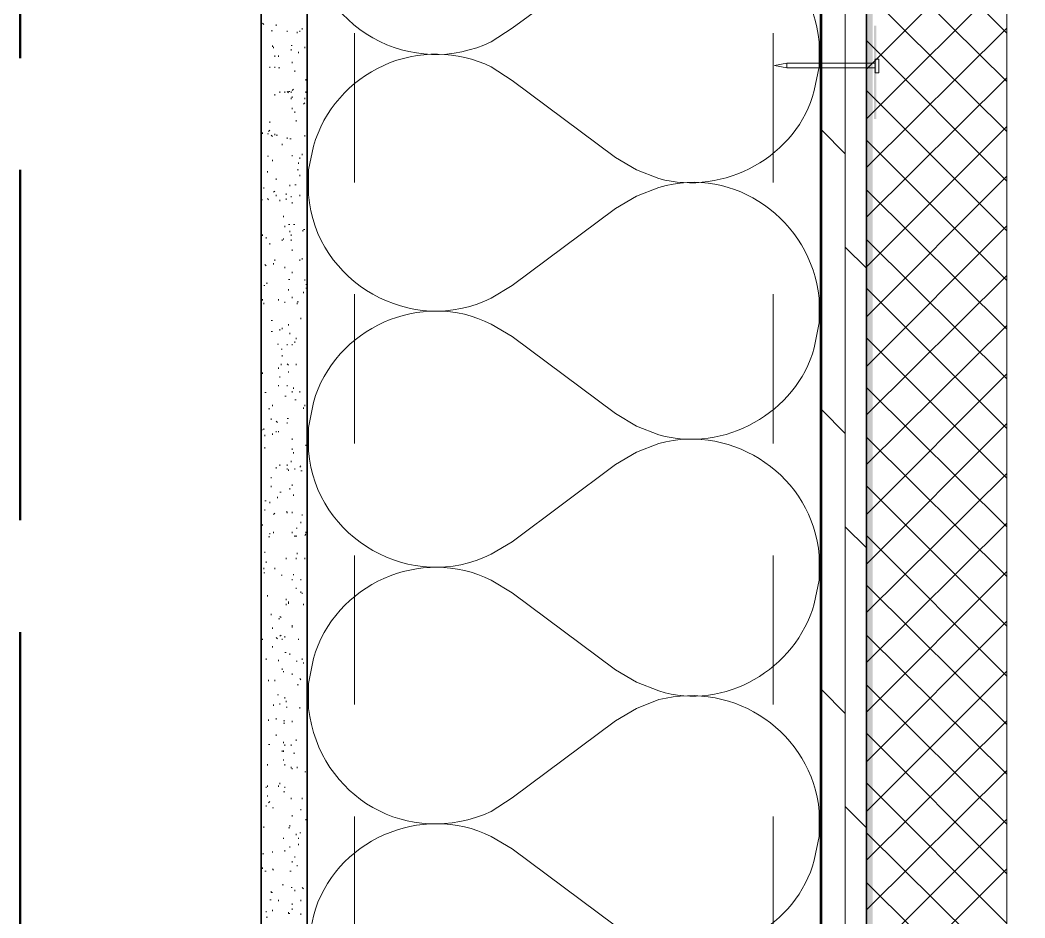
# Model space of a CAD drawing. Header units: inches. Extents: x 5 to 516, y -193 to 129.
# Drawn here: x 339.774 to 340.673, y -44.126 to -43.324 of the extents above; entities that cross this region are included whole.
import ezdxf

# ---------------------------------------------------------------- set-up
doc = ezdxf.new("R2010")
doc.units = ezdxf.units.IN
doc.header["$MEASUREMENT"] = 0
doc.linetypes.add('PDF_IMPORT', pattern=[1, 0.8, -0.2])
doc.layers.add('PDF5_Geometry', color=7, linetype='Continuous')
doc.layers.add('PDF5_Solid Fills', color=7, linetype='Continuous')

msp = doc.modelspace()

# ---------------------------------------------------------------- hatches: boundary and pattern name
at = {"layer": 'PDF5_Solid Fills', "transparency": 33554559}
msp.add_hatch(color=256, dxfattribs=at).paths.add_polyline_path([(340.5365054, -43.3156769), (340.5321397, -43.3156769), (340.5321397, -44.6301215), (340.5365841, -44.625677), (340.536584, -25.9690092), (340.5354729, -25.9690092)])

# ---------------------------------------------------------------- linework, layer by layer
at = {"layer": 'PDF5_Geometry', "lineweight": 35}
for points in [[(340.4899169, -44.6356774), (340.4899169, -25.9690092), (340.531028, -25.9690092), (340.531028, -44.6356774)], [(339.9899169, -44.5945657), (339.9899169, -32.0101203), (340.031028, -32.0101203), (340.031028, -44.5945657)]]:
    msp.add_lwpolyline(points, close=True, dxfattribs=at)
at = {"layer": 'PDF5_Geometry', "lineweight": 15}
for points in [[(340.4910291, -44.6356768), (340.4910291, -25.9690086)], [(340.5121382, -44.6356768), (340.5121382, -25.9690086)], [(340.6565836, -43.3356768), (340.531028, -43.2101212)], [(340.5310275, -43.3678991), (340.6565831, -43.2423435)], [(340.6565836, -43.37901), (340.531028, -43.2545656)], [(340.5310275, -43.4123434), (340.6565831, -43.2867879)], [(340.6565836, -43.4234546), (340.531028, -43.2990102)], [(339.9910298, -43.3267876), (339.9921409, -43.3278987)], [(339.9999187, -43.3334543), (339.9988076, -43.3334543)], [(340.0032521, -43.3290098), (340.0032521, -43.3278987)], [(340.013252, -43.3345654), (340.013252, -43.3334543)], [(340.0221409, -43.3356765), (340.0221409, -43.3345654)], [(340.0243631, -43.3345654), (340.0243631, -43.3334543)], [(340.0265854, -43.3323432), (340.0265854, -43.3312321)], [(340.5310275, -43.4556767), (340.6565831, -43.3312322)], [(340.4843632, -43.3867876), (340.4888076, -43.3656765), (340.4888076, -43.3434543)], [(340.4910291, -43.3390102), (340.489918, -43.336788)], [(340.6565836, -43.467899), (340.531028, -43.3423434)], [(339.9899187, -43.3523432), (339.9899187, -43.3512321)], [(339.9999187, -43.3478987), (339.9999187, -43.3467876)], [(340.0010298, -43.3490098), (340.0010298, -43.3478987)], [(340.0176965, -43.3467876), (340.0165854, -43.3467876)], [(340.0165854, -43.3512321), (340.0165854, -43.3501209)], [(340.023252, -43.3523432), (340.023252, -43.3534543)], [(340.0288076, -43.3490098), (340.0288076, -43.3478987)], [(340.0021409, -43.3567876), (340.0021409, -43.3556765)], [(340.0054743, -43.3567876), (340.0054743, -43.3556765)], [(340.0176965, -43.3612321), (340.0176965, -43.3623431)], [(340.4599193, -43.3623435), (340.5388082, -43.3623435)], [(339.9976965, -43.3667876), (339.9976965, -43.3656765)], [(340.0021409, -43.3656765), (340.0021409, -43.3667876)], [(340.0054743, -43.3667876), (340.0065853, -43.3667876)], [(340.0199187, -43.3690098), (340.0199187, -43.3701209)], [(340.4599193, -43.366788), (340.5388082, -43.366788)], [(340.0299187, -43.3767876), (340.0299187, -43.3778987)], [(340.5310275, -43.5001213), (340.6565831, -43.3756769)], [(340.0065853, -43.3890098), (340.0065853, -43.3878987)], [(340.0110298, -43.3890098), (340.0110298, -43.3878987)], [(340.013252, -43.3878987), (340.0143631, -43.3890098)], [(340.0154743, -43.3878987), (340.0143631, -43.3878987)], [(340.0165854, -43.3890098), (340.0165854, -43.3878987)], [(340.0188076, -43.3856765), (340.0176965, -43.3867876)], [(340.0299187, -43.3890098), (340.0299187, -43.3878987)], [(340.6565836, -43.5123436), (340.531028, -43.386788)], [(340.0021409, -43.3901209), (340.0021409, -43.3912321)], [(340.0165854, -43.3945654), (340.0165854, -43.3934543)], [(340.0176965, -43.3934543), (340.0176965, -43.3923432)], [(340.0288076, -43.3978987), (340.0276965, -43.3990099)], [(340.0288076, -43.3934543), (340.0288076, -43.3945654)], [(340.0176965, -43.4034543), (340.0176965, -43.4023432)], [(340.0199187, -43.4067876), (340.0199187, -43.4056765)], [(339.9976965, -43.4156765), (339.9976965, -43.4145654)], [(340.0210298, -43.4145654), (340.0210298, -43.4134543)], [(339.9910298, -43.4256765), (339.9910298, -43.4245654)], [(339.9976965, -43.4223432), (339.9965854, -43.4234543)], [(340.5121382, -43.4434547), (340.4910271, -43.4223436)], [(340.5310275, -43.5445656), (340.6565831, -43.4190101)], [(339.9988076, -43.4267876), (339.9999187, -43.4278987)], [(340.0021409, -43.4256765), (340.0021409, -43.4267876)], [(340.0043631, -43.4267876), (340.0032521, -43.4267876)], [(340.013252, -43.4301209), (340.013252, -43.4290098)], [(340.0165854, -43.4301209), (340.0154743, -43.4301209)], [(340.0288076, -43.4278987), (340.0288076, -43.4267876)], [(340.6565836, -43.5567879), (340.531028, -43.4312324)], [(340.0088076, -43.4356765), (340.0088076, -43.4345654)], [(339.9954743, -43.4456765), (339.9965854, -43.4456765)], [(339.9999187, -43.4501209), (339.9999187, -43.4490098)], [(340.0176965, -43.4456765), (340.0176965, -43.4445654)], [(340.023252, -43.4523432), (340.023252, -43.4512321)], [(340.0243631, -43.4478987), (340.0243631, -43.4467876)], [(340.0265854, -43.4445654), (340.0265854, -43.4434543)], [(339.9954743, -43.460121), (339.9954743, -43.4590099)], [(340.023252, -43.4578987), (340.0221409, -43.4578987)], [(340.0032521, -43.4667876), (340.0032521, -43.4656765)], [(340.0243631, -43.4634543), (340.0243631, -43.4623432)], [(340.5310275, -43.5890103), (340.6565831, -43.4634547)], [(339.9921409, -43.4745654), (339.9921409, -43.4734543)], [(340.0021409, -43.4767876), (340.0010298, -43.4778987)], [(340.0121409, -43.480121), (340.0121409, -43.4790098)], [(340.0154743, -43.4723432), (340.0154743, -43.4712321)], [(340.0210298, -43.4712321), (340.0199187, -43.4712321)], [(340.1954743, -43.5723432), (340.2143632, -43.5612321), (340.3065854, -43.4923432), (340.3254743, -43.481232), (340.3454743, -43.4734543)], [(340.6565836, -43.6001212), (340.531028, -43.4756767)], [(339.9910298, -43.4845654), (339.9899187, -43.4845654)], [(339.9954743, -43.4834543), (339.9965854, -43.4845654)], [(340.0032521, -43.481232), (340.0032521, -43.480121)], [(340.0065853, -43.4856765), (340.0065853, -43.4845654)], [(340.0121409, -43.4845654), (340.0121409, -43.4834543)], [(340.0165854, -43.4823432), (340.0165854, -43.481232)], [(340.0176965, -43.4878987), (340.0176965, -43.4867876)], [(340.0243631, -43.481232), (340.0243631, -43.480121)], [(340.0099187, -43.4990098), (340.0099187, -43.500121)], [(340.0110298, -43.5078987), (340.0110298, -43.5090098)], [(340.0143631, -43.5067876), (340.0154743, -43.5067876)], [(340.0154743, -43.5134543), (340.0154743, -43.5123432)], [(340.0188076, -43.5067876), (340.0199187, -43.5067876)], [(340.0276965, -43.5123432), (340.0265854, -43.5123432)], [(340.0276965, -43.5112321), (340.0288076, -43.5112321)], [(340.5310275, -43.6334546), (340.6565831, -43.507899)], [(339.9910298, -43.5167876), (339.9910298, -43.5156765)], [(339.9943631, -43.5190098), (339.9943631, -43.5178988)], [(339.9976965, -43.5234543), (339.9976965, -43.5245654)], [(340.0088076, -43.520121), (340.0088076, -43.5212321)], [(340.0099187, -43.520121), (340.0099187, -43.5190098)], [(340.0165854, -43.5167876), (340.0165854, -43.5156765)], [(340.0165854, -43.520121), (340.0165854, -43.5212321)], [(340.6565836, -43.6445658), (340.531028, -43.5201214)], [(340.0176965, -43.530121), (340.0176965, -43.5290098)], [(340.5310275, -43.5456767), (340.5121386, -43.5267878)], [(340.0010298, -43.5423432), (340.0010298, -43.5412321)], [(340.0021409, -43.5390098), (340.0021409, -43.5378988)], [(340.0243631, -43.5390098), (340.0243631, -43.5378988)], [(340.0265854, -43.5378988), (340.0265854, -43.5367876)], [(339.993252, -43.5423432), (339.9943631, -43.5434543)], [(340.0110298, -43.5445654), (340.0110298, -43.5456765)], [(340.0176965, -43.550121), (340.0176965, -43.5490098)], [(339.9943631, -43.5590098), (339.9954743, -43.5590098)], [(340.0154743, -43.5556765), (340.0143631, -43.5556765)], [(340.0288076, -43.5567876), (340.0288076, -43.5556765)], [(340.0310298, -43.560121), (340.0299187, -43.560121)], [(340.5310275, -43.6767879), (340.6565831, -43.5523434)], [(339.993252, -43.5612321), (339.9921409, -43.5612321)], [(340.0143631, -43.5656765), (340.0143631, -43.5645654)], [(340.0276965, -43.5678987), (340.0276965, -43.5667876)], [(340.0299187, -43.5634543), (340.0310298, -43.5634543)], [(340.6565836, -43.6890102), (340.531028, -43.5634546)], [(339.9910298, -43.5745654), (339.9910298, -43.5734543)], [(339.9921409, -43.5778988), (339.9921409, -43.5767876)], [(340.0054743, -43.5745654), (340.0054743, -43.5734543)], [(340.0110298, -43.5756765), (340.0110298, -43.5767876)], [(340.0176965, -43.5723432), (340.0176965, -43.5712321)], [(340.0221409, -43.5756765), (340.023252, -43.5756765)], [(340.0221409, -43.5778988), (340.0221409, -43.5767876)], [(340.4843632, -43.6167876), (340.4888076, -43.5945654), (340.4888076, -43.5723432)], [(340.4910291, -43.5890103), (340.489918, -43.586788)], [(339.9988076, -43.5923432), (339.9999187, -43.5923432)], [(340.0143631, -43.5967876), (340.0143631, -43.5956765)], [(340.0254743, -43.5912321), (340.0254743, -43.590121)], [(340.1954743, -43.5956765), (340.2143632, -43.6067876), (340.3065854, -43.6756765), (340.3254743, -43.6867877), (340.3454743, -43.6945654)], [(339.9999187, -43.6023432), (339.9988076, -43.6023432)], [(340.0065853, -43.6012321), (340.0065853, -43.600121)], [(340.0088076, -43.600121), (340.0088076, -43.5990099)], [(340.0154743, -43.6045654), (340.0154743, -43.6034543)], [(340.5310275, -43.7212325), (340.6565831, -43.596788)], [(340.0054743, -43.6134543), (340.0043631, -43.6134543)], [(340.013252, -43.6145654), (340.013252, -43.6134543)], [(340.0176965, -43.6134543), (340.0176965, -43.6145654)], [(340.0199187, -43.6123432), (340.0199187, -43.6112321)], [(340.0210298, -43.6090099), (340.0210298, -43.6078987)], [(340.6565836, -43.7334545), (340.531028, -43.6078989)], [(340.0088076, -43.6178987), (340.0076965, -43.6178987)], [(340.0076965, -43.6323432), (340.0076965, -43.6312321)], [(340.0088076, -43.6234543), (340.0088076, -43.6245654)], [(340.013252, -43.6312321), (340.0143631, -43.6323432)], [(340.0210298, -43.6323432), (340.0210298, -43.6312321)], [(339.9910298, -43.6390099), (339.9910298, -43.640121)], [(340.0054743, -43.6356765), (340.0054743, -43.6345654)], [(340.0143631, -43.6390099), (340.0143631, -43.6378987)], [(340.5310275, -43.7656768), (340.6565831, -43.6401212)], [(340.0065853, -43.6434543), (340.0065853, -43.6423432)], [(339.9943631, -43.6567876), (339.993252, -43.6567876)], [(340.0054743, -43.6512321), (340.0054743, -43.6501209)], [(340.013252, -43.6501209), (340.013252, -43.6512321)], [(340.0176965, -43.6556765), (340.0176965, -43.6567876)], [(340.0188076, -43.6523432), (340.0188076, -43.6534543)], [(340.0243631, -43.6567876), (340.0243631, -43.6556765)], [(340.6565836, -43.776788), (340.531028, -43.6523436)], [(339.9999187, -43.6678988), (339.9999187, -43.6690098)], [(340.0110298, -43.660121), (340.0121409, -43.660121)], [(340.0210298, -43.6634543), (340.0199187, -43.6634543)], [(340.0288076, -43.6690098), (340.0288076, -43.6678988)], [(340.0365854, -43.6656765), (340.0321409, -43.6878987), (340.0321409, -43.7090098)], [(339.9976965, -43.6712321), (339.9965854, -43.6712321)], [(340.0276965, -43.6712321), (340.0276965, -43.670121)], [(340.5121382, -43.6934547), (340.4910271, -43.6723436)], [(339.9988076, -43.6812321), (339.9988076, -43.680121)], [(340.0032521, -43.6823432), (340.0043631, -43.6834543)], [(340.0143631, -43.680121), (340.013252, -43.680121)], [(340.013252, -43.6845654), (340.013252, -43.6834543)], [(340.5310275, -43.8101214), (340.6565831, -43.6845659)], [(339.9899187, -43.6901209), (339.9910298, -43.6901209)], [(339.9921409, -43.6890099), (339.9921409, -43.6901209)], [(339.993252, -43.6956765), (339.993252, -43.6945654)], [(339.9999187, -43.6945654), (339.9999187, -43.6934543)], [(340.0032521, -43.6923432), (340.0032521, -43.6912321)], [(340.0054743, -43.6923432), (340.0054743, -43.6912321)], [(340.0176965, -43.6978987), (340.0176965, -43.6990099)], [(340.0299187, -43.7045654), (340.0299187, -43.7034543)], [(340.1954743, -43.8012321), (340.2143632, -43.790121), (340.3065854, -43.721232), (340.3254743, -43.710121), (340.3454743, -43.7023432)], [(340.6565836, -43.8212324), (340.531028, -43.6967879)], [(339.993252, -43.7067876), (339.993252, -43.7056765)], [(340.0176965, -43.7078988), (340.0176965, -43.7067876)], [(340.0188076, -43.7112321), (340.0188076, -43.710121)], [(340.0065853, -43.7223432), (340.0065853, -43.721232)], [(340.013252, -43.7223432), (340.013252, -43.721232)], [(340.0165854, -43.7190099), (340.0165854, -43.7178987)], [(340.0310298, -43.7145655), (340.0310298, -43.7156765)], [(340.0032521, -43.7245654), (340.0032521, -43.7234543)], [(340.013252, -43.7256765), (340.013252, -43.7245654)], [(340.0143631, -43.7256765), (340.0143631, -43.7267877)], [(340.0199187, -43.7256765), (340.0199187, -43.7245654)], [(340.0254743, -43.7223432), (340.0243631, -43.7234543)], [(340.0265854, -43.7267877), (340.0254743, -43.7267877)], [(340.5310275, -43.8534547), (340.6565831, -43.7290102)], [(339.9988076, -43.7334543), (339.9988076, -43.7323432)], [(340.0176965, -43.740121), (340.0176965, -43.7390099)], [(339.9988076, -43.7412321), (339.9988076, -43.740121)], [(340.0076965, -43.7456765), (340.0065853, -43.7456765)], [(340.0154743, -43.7434543), (340.0154743, -43.7423432)], [(340.0188076, -43.7490098), (340.0188076, -43.7478988)], [(340.6565836, -43.865677), (340.531028, -43.7401214)], [(339.9899187, -43.750121), (339.9899187, -43.7490098)], [(339.9943631, -43.7534543), (339.993252, -43.7534543)], [(339.9976965, -43.7556765), (339.9976965, -43.7545655)], [(340.0043631, -43.7512321), (340.0043631, -43.750121)], [(339.993252, -43.7623432), (339.993252, -43.7612321)], [(340.0021409, -43.7645654), (340.0010298, -43.7656765)], [(340.013252, -43.7645654), (340.013252, -43.7634543), (340.0121409, -43.7634543)], [(340.0176965, -43.7645654), (340.0176965, -43.7634543)], [(340.0265854, -43.7667877), (340.0265854, -43.7656765)], [(339.9910298, -43.7745654), (339.9910298, -43.7756766)], [(340.0254743, -43.7734543), (340.0254743, -43.7723432)], [(340.5310275, -43.897899), (340.6565831, -43.7734546)], [(339.9976965, -43.7823432), (339.9976965, -43.7834543)], [(340.0010298, -43.7823432), (340.0010298, -43.7812321)], [(340.0176965, -43.7823432), (340.0176965, -43.7812321)], [(340.0199187, -43.7856766), (340.0199187, -43.7845654)], [(340.0210298, -43.7778988), (340.0221409, -43.7778988)], [(340.0210298, -43.7856766), (340.0210298, -43.7845654)], [(340.0299187, -43.7834543), (340.0288076, -43.7845654)], [(340.0299187, -43.7823432), (340.0299187, -43.7812321)], [(340.5310275, -43.7956767), (340.5121386, -43.7767878)], [(340.6565836, -43.9101213), (340.531028, -43.7845658)], [(339.9899187, -43.790121), (339.9899187, -43.7890098)], [(339.9965854, -43.7856766), (339.9976965, -43.7856766)], [(339.993252, -43.800121), (339.993252, -43.7990099)], [(340.0221409, -43.8012321), (340.0221409, -43.800121)], [(340.4843632, -43.8456765), (340.4888076, -43.8245654), (340.4888076, -43.8023432)], [(339.9943631, -43.8090099), (339.9943631, -43.8078987)], [(340.0121409, -43.8056765), (340.0121409, -43.8045654)], [(340.0210298, -43.8056765), (340.0210298, -43.8045654)], [(340.0288076, -43.8045654), (340.0288076, -43.8056765)], [(339.9921409, -43.8145654), (339.9921409, -43.8134544)], [(339.9921409, -43.8178988), (339.993252, -43.8178988)], [(340.0021409, -43.8145654), (340.0021409, -43.8134544)], [(340.0088076, -43.820121), (340.0076965, -43.820121)], [(340.0188076, -43.8190099), (340.0188076, -43.820121)], [(340.5310275, -43.9423437), (340.6565831, -43.8167881)], [(340.0176965, -43.8245654), (340.0176965, -43.8234543)], [(340.0254743, -43.8234543), (340.0254743, -43.8245654)], [(340.1954743, -43.8245654), (340.2143632, -43.8356765), (340.3065854, -43.9045654), (340.3254743, -43.9156765), (340.3454743, -43.9234543)], [(340.6565836, -43.9534546), (340.531028, -43.8290101)], [(339.9954743, -43.8390099), (339.9954743, -43.8378988)], [(340.0210298, -43.8323432), (340.0210298, -43.8312321)], [(340.0254743, -43.8356765), (340.0254743, -43.8345654)], [(340.0265854, -43.8356765), (340.0265854, -43.8367876)], [(340.4910291, -43.8390103), (340.489918, -43.8367881)], [(340.0121409, -43.8423432), (340.0121409, -43.8412321)], [(340.0121409, -43.8467877), (340.0121409, -43.8456765)], [(340.0143631, -43.8456765), (340.0143631, -43.8445654), (340.0143631, -43.8434543)], [(340.0276965, -43.8467877), (340.0276965, -43.8456765)], [(339.9988076, -43.8556766), (339.9988076, -43.8545654)], [(340.0065853, -43.8590099), (340.0054743, -43.8590099)], [(340.0065853, -43.8567876), (340.0076965, -43.8578988)], [(340.0176965, -43.8667876), (340.0176965, -43.8656766), (340.0176965, -43.8645654)], [(340.5310275, -43.986788), (340.6565831, -43.8612324)], [(339.9999187, -43.8678988), (339.9999187, -43.8667876)], [(340.0076965, -43.8734543), (340.0065853, -43.8745654)], [(340.0110298, -43.8745654), (340.0110298, -43.8756765)], [(340.6565836, -43.9978992), (340.531028, -43.8734548)], [(339.9910298, -43.8778988), (339.9910298, -43.8767877)], [(339.9999187, -43.8834543), (339.9999187, -43.8845654)], [(340.0032521, -43.8756765), (340.0043631, -43.8767877)], [(340.0088076, -43.8778988), (340.0088076, -43.8767877)], [(340.023252, -43.8778988), (340.023252, -43.8767877)], [(340.0121409, -43.8890099), (340.0110298, -43.8890099)], [(340.0154743, -43.8912321), (340.0154743, -43.890121)], [(339.9943631, -43.8945654), (339.9943631, -43.8956765)], [(340.0054743, -43.8967877), (340.0054743, -43.8956765)], [(340.0210298, -43.8967877), (340.0221409, -43.8967877)], [(340.0265854, -43.8945654), (340.0265854, -43.8956765)], [(340.0276965, -43.8990099), (340.0276965, -43.8978987)], [(340.0365854, -43.8945654), (340.0321409, -43.9167877), (340.0321409, -43.9390099)], [(340.0088076, -43.9045654), (340.0088076, -43.9034543)], [(340.0099187, -43.9067876), (340.0099187, -43.9056766)], [(340.0176965, -43.9090099), (340.0176965, -43.9078988)], [(340.5310275, -44.0312323), (340.6565831, -43.9056768)], [(339.9899187, -43.9156765), (339.9899187, -43.9167877)], [(339.9965854, -43.9145655), (339.9965854, -43.9134543)], [(340.0021409, -43.9145655), (340.0021409, -43.9134543)], [(340.023252, -43.9178988), (340.0221409, -43.9178988)], [(340.0243631, -43.9123432), (340.0254743, -43.9134543)], [(340.6565836, -44.0423435), (340.531028, -43.9178991)], [(340.0043631, -43.9267877), (340.0054743, -43.9267877)], [(340.5121382, -43.9434547), (340.4910271, -43.9223436)], [(340.0010298, -43.9367877), (340.0010298, -43.9356765)], [(340.0065853, -43.9345654), (340.0065853, -43.9356765)], [(340.0110298, -43.930121), (340.0110298, -43.9290099)], [(340.0121409, -43.9334543), (340.0121409, -43.9323432)], [(340.1954743, -44.0312321), (340.2143632, -44.0190099), (340.3065854, -43.950121), (340.3254743, -43.9390099), (340.3454743, -43.9312321)], [(340.013252, -43.9378988), (340.0121409, -43.9378988)], [(340.0243631, -43.9378988), (340.0243631, -43.9390099)], [(339.9965854, -43.950121), (339.9965854, -43.9490099)], [(340.0032521, -43.9478988), (340.0032521, -43.9490099)], [(340.0099187, -43.950121), (340.0110298, -43.950121)], [(340.0110298, -43.9523433), (340.0099187, -43.9523433)], [(340.0176965, -43.950121), (340.0176965, -43.9512321)], [(340.5310275, -44.0745659), (340.6565831, -43.9501214)], [(340.0032521, -43.9634543), (340.0032521, -43.9623432)], [(340.6565836, -44.0867879), (340.531028, -43.9612323)], [(339.9976965, -43.9712321), (339.9965854, -43.9712321)], [(340.0099187, -43.9690099), (340.0099187, -43.970121)], [(340.0110298, -43.9723432), (340.0110298, -43.9712321)], [(340.0165854, -43.9723432), (340.0165854, -43.9712321)], [(340.0210298, -43.9678987), (340.0210298, -43.9667877)], [(340.0088076, -43.9778988), (340.0088076, -43.9767877)], [(340.0099187, -43.9778988), (340.0099187, -43.9767877)], [(340.0199187, -43.9790099), (340.0188076, -43.9790099)], [(339.9954743, -43.990121), (339.9954743, -43.9890099)], [(340.0099187, -43.9845654), (340.0099187, -43.9856766)], [(340.0110298, -43.990121), (340.0110298, -43.9890099)], [(340.0165854, -43.9923433), (340.0165854, -43.9912321)], [(340.0221409, -43.9923433), (340.0221409, -43.9912321)], [(340.0310298, -43.9890099), (340.0310298, -43.9878988)], [(340.0176965, -43.9923433), (340.0176965, -43.9934543)], [(340.0299187, -43.9956765), (340.0288076, -43.9956765)], [(340.5310275, -44.1190102), (340.6565831, -43.9945658)], [(339.9943631, -44.010121), (339.9943631, -44.0090099)], [(339.9954743, -44.0078988), (339.9954743, -44.0090099)], [(340.0054743, -44.0078988), (340.0054743, -44.0090099)], [(340.0065853, -44.0067877), (340.0065853, -44.0056765)], [(340.0110298, -44.010121), (340.0110298, -44.0090099)], [(340.0310298, -44.0056765), (340.0310298, -44.0067877)], [(340.6565836, -44.1312325), (340.531028, -44.0056769)], [(339.9954743, -44.0167877), (339.9954743, -44.0178988)], [(340.0110298, -44.0134543), (340.0099187, -44.0134543)], [(339.9943631, -44.0267876), (339.9943631, -44.0256766)], [(339.9976965, -44.0223432), (339.9965854, -44.0234543)], [(340.0165854, -44.0190099), (340.0165854, -44.020121)], [(340.0265854, -44.020121), (340.0265854, -44.0190099)], [(340.5310275, -44.0456767), (340.5121386, -44.0267879)], [(339.9999187, -44.0278988), (340.0010298, -44.0278988)], [(340.0176965, -44.0345654), (340.0176965, -44.0356766)], [(340.0254743, -44.0290099), (340.0254743, -44.030121)], [(340.4843632, -44.0745654), (340.4888076, -44.0534544), (340.4888076, -44.0312321)], [(339.9921409, -44.0456765), (339.9921409, -44.0445655)], [(340.0154743, -44.0434543), (340.0154743, -44.0445655)], [(340.0299187, -44.0390099), (340.0299187, -44.0378988)], [(340.5310275, -44.1634545), (340.6565831, -44.037899)], [(340.0154743, -44.0456765), (340.0143631, -44.0456765)], [(340.0210298, -44.0523432), (340.0210298, -44.0512321)], [(340.0254743, -44.050121), (340.0243631, -44.050121)], [(340.1954743, -44.0534544), (340.2143632, -44.0645654), (340.3065854, -44.1334544), (340.3254743, -44.1456766), (340.3454743, -44.1534543)], [(340.6565836, -44.1745658), (340.531028, -44.0501213)], [(340.0099187, -44.0556766), (340.0099187, -44.0545654)], [(340.0154743, -44.0623432), (340.0154743, -44.0634544)], [(340.023252, -44.0545654), (340.023252, -44.0556766)], [(340.023252, -44.0612321), (340.023252, -44.060121)], [(339.9921409, -44.0690099), (339.9910298, -44.0690099)], [(339.9999187, -44.0667876), (339.9999187, -44.0678988)], [(340.0110298, -44.0656766), (340.0110298, -44.0667876)], [(340.0199187, -44.0712321), (340.0199187, -44.0723432)], [(339.9910298, -44.0823432), (339.9910298, -44.0812321)], [(340.0176965, -44.0767877), (340.0176965, -44.0756766)], [(340.0221409, -44.080121), (340.0221409, -44.0790099)], [(339.9943631, -44.0845655), (339.993252, -44.0845655)], [(339.9999187, -44.0823432), (340.0010298, -44.0834543)], [(340.0154743, -44.0845655), (340.0165854, -44.0845655)], [(340.4910291, -44.0890103), (340.489918, -44.0867881)], [(340.5310275, -44.2078992), (340.6565831, -44.0823436)], [(340.0099187, -44.0967877), (340.0088076, -44.0967877)], [(340.0165854, -44.0990099), (340.0176965, -44.0990099)], [(340.0265854, -44.0990099), (340.0276965, -44.100121)], [(340.6565836, -44.2190101), (340.531028, -44.0945657)], [(339.9899187, -44.1023432), (339.9899187, -44.1012321)], [(339.9899187, -44.1090099), (339.9899187, -44.1078988)], [(339.9999187, -44.1034544), (339.9988076, -44.1034544), (339.9988076, -44.1023432)], [(340.0199187, -44.1023432), (340.0199187, -44.1012321)], [(340.0310298, -44.1023432), (340.0310298, -44.1012321)], [(339.9988076, -44.110121), (339.9976965, -44.110121)], [(340.0054743, -44.1112321), (340.0054743, -44.110121)], [(340.0176965, -44.1145654), (340.0176965, -44.1134543)], [(340.0254743, -44.1112321), (340.0254743, -44.110121)], [(339.9943631, -44.120121), (339.9943631, -44.1212321)], [(339.9943631, -44.1256765), (339.9954743, -44.1256765)], [(339.9999187, -44.120121), (339.9999187, -44.1190099)], [(340.0143631, -44.1212321), (340.0143631, -44.1223432), (340.0154743, -44.1223432)], [(340.0176965, -44.1190099), (340.0176965, -44.1178988)], [(340.0254743, -44.1234543), (340.0254743, -44.1223432)]]:
    msp.add_lwpolyline(points, dxfattribs=at)
for points in [[(340.6565836, -44.6356774), (340.6565836, -30.6767868), (340.531028, -30.6767868), (340.531028, -44.6356774)], [(340.4488064, -43.3645656), (340.4599175, -43.3623434), (340.4599175, -43.3667878)], [(340.5388038, -43.3712325), (340.5388038, -43.3590103), (340.5421372, -43.3590103), (340.5421372, -43.3712325)], [(339.9965854, -43.4256765), (339.9954743, -43.4256765)]]:
    msp.add_lwpolyline(points, close=True, dxfattribs=at)
at = {"layer": 'PDF5_Geometry', "linetype": 'PDF_IMPORT', "lineweight": 15, "ltscale": 0.166667}
for points in [[(340.0732502, -44.6356768), (340.0732502, -32.0523425)], [(340.4476942, -44.6356768), (340.4476942, -32.0523425)]]:
    msp.add_lwpolyline(points, dxfattribs=at)
at = {"layer": 'PDF5_Geometry', "linetype": 'PDF_IMPORT', "lineweight": 50, "ltscale": 0.391111}
msp.add_lwpolyline([(341.72214, -42.9856766), (341.72214, -45.4223436), (339.7743609, -45.4223437), (339.7743633, -42.9856767), (341.7221389, -42.9856766)], dxfattribs=at)
at = {"layer": 'PDF5_Geometry', "lineweight": 15}
for points in [[(340.0365854, -43.2078987), (340.0321409, -43.2290098), (340.0321409, -43.251232, 0.52162646), (340.1954743, -43.3434543), (340.2143632, -43.3312321), (340.3065854, -43.2634543), (340.3254743, -43.251232), (340.3454743, -43.2434543)], [(340.0321409, -43.480121), (340.0321409, -43.4578987), (340.0365854, -43.4367876, -0.46332329), (340.1954743, -43.3656765), (340.2143632, -43.3778987), (340.3065854, -43.4467876), (340.3254743, -43.4578987), (340.3454743, -43.4656765)], [(340.0365854, -44.1245655), (340.0321409, -44.1456766), (340.0321409, -44.1678988, 0.52158157), (340.1954743, -44.260121), (340.2143632, -44.2478988), (340.3065854, -44.180121), (340.3254743, -44.1678988), (340.3454743, -44.160121, -0.45786326), (340.4888076, -44.260121), (340.4888076, -44.2823433), (340.4843632, -44.3034544)]]:
    msp.add_lwpolyline(points, format="xyb", dxfattribs=at)
for points in [[(340.4888076, -43.3434543), (340.4812706, -43.272232), (340.414678, -43.2266024), (340.3454743, -43.2434543)], [(340.3454743, -43.4656765), (340.4032891, -43.4814173), (340.469641, -43.4457135), (340.4843632, -43.3867876)], [(340.4888076, -43.5723432), (340.4814558, -43.5031024), (340.4133447, -43.4532321), (340.3454743, -43.4734543)], [(340.0321409, -43.480121), (340.0384928, -43.5585469), (340.1250854, -43.6078987), (340.1954743, -43.5723432)], [(340.1954743, -43.5956765), (340.133252, -43.564158), (340.0551965, -43.5993802), (340.0365854, -43.6656765)], [(340.3454743, -43.6945654), (340.4035113, -43.7109358), (340.4684558, -43.6751395), (340.4843632, -43.6167876)], [(340.4888076, -43.8023432), (340.4831039, -43.7324173), (340.4129002, -43.6838432), (340.3454743, -43.7023432)], [(340.0321409, -43.7090098), (340.0384928, -43.7874358), (340.1250854, -43.8367876), (340.1954743, -43.8012321)], [(340.1954743, -43.8245654), (340.1332335, -43.7930469), (340.0551965, -43.8282691), (340.0365854, -43.8945654)], [(340.3454743, -43.9234543), (340.4043261, -43.9416395), (340.4678076, -43.9039914), (340.4843632, -43.8456765)], [(340.4888076, -44.0312321), (340.4823817, -43.9608062), (340.4135669, -43.9138988), (340.3454743, -43.9312321)], [(340.0321409, -43.9390099), (340.0419928, -44.0187136), (340.1215483, -44.0647877), (340.1954743, -44.0312321)], [(340.1954743, -44.0534544), (340.1332891, -44.0227321), (340.054715, -44.0569358), (340.0365854, -44.1245655)], [(340.3454743, -44.1534543), (340.4037521, -44.1692136), (340.4688632, -44.1331766), (340.4843632, -44.0745654)]]:
    msp.add_open_spline(points, degree=3, dxfattribs=at)
at = {"layer": 'PDF5_Solid Fills', "lineweight": 15, "transparency": 33554559}
for points in [[(340.5354718, -25.9690092), (340.5365829, -44.6356774), (340.5354718, -44.6356774)], [(340.539916, -43.3290101), (340.5376938, -43.3290101), (340.539916, -43.4123434)], [(340.5376962, -43.3290101), (340.5399184, -43.4123434), (340.5376962, -43.4123434)]]:
    msp.add_solid(points, dxfattribs=at)

doc.saveas('drawing.dxf')
